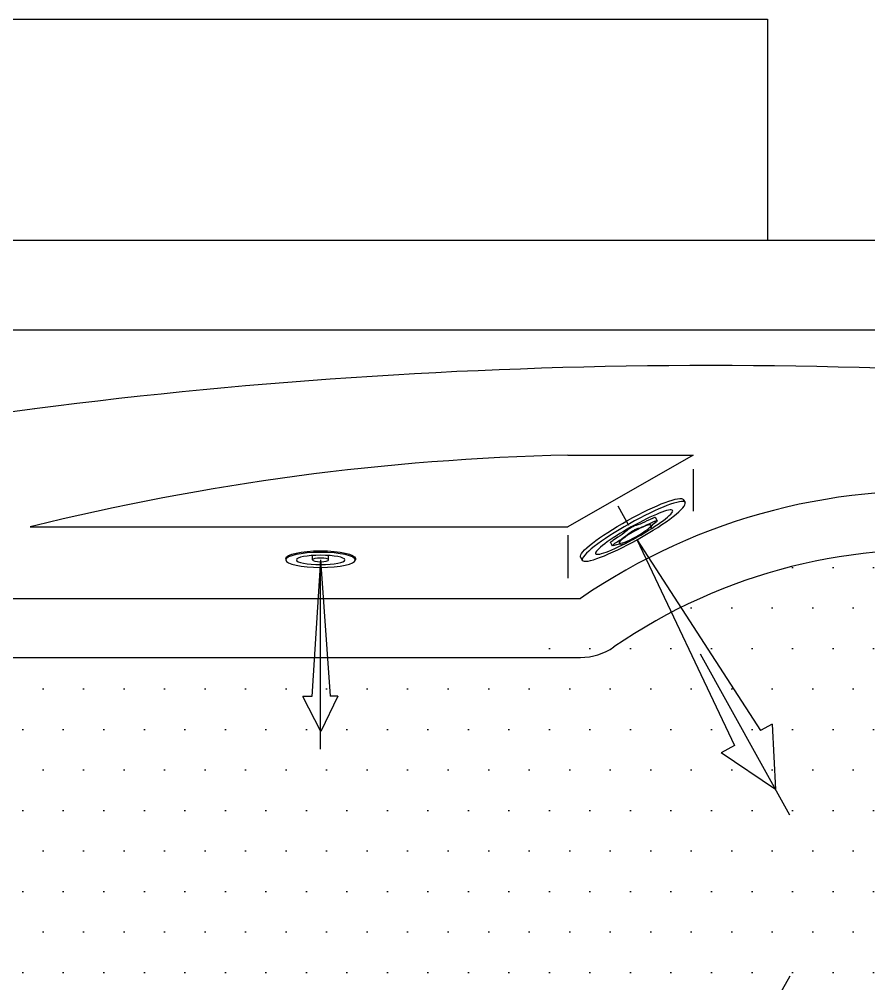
# Model space of a CAD drawing. Header units: millimetres. Extents: x -1247.75 to -1245.96, y 2210.47 to 2211.66.
# Drawn here: x -1247.318 to -1246.741, y 2211.006 to 2211.661 of the extents above; entities that cross this region are included whole.
import ezdxf

# ---------------------------------------------------------------- set-up
doc = ezdxf.new("R2010")
doc.units = ezdxf.units.MM
doc.header["$LTSCALE"] = 10
doc.linetypes.add('CENTER', pattern=[2, 1.25, -0.25, 0.25, -0.25])
for name, color, linetype in [('CONTOR04', 7, 'Continuous'), ('jacuzzi', 1, 'Continuous'), ('LCENTR02', 1, 'CENTER'), ('LCOTA02', 1, 'Continuous')]:
    doc.layers.add(name, color=color, linetype=linetype)

# ---------------------------------------------------------------- blocks, each defined once
blk = doc.blocks.new('PLX')
at = {"layer": 'LCENTR02'}
blk.add_line((21.969, 0), (-2.027, 0), dxfattribs=at)
at = {"layer": 'LCOTA02'}
for p, q in [((-0.284, 4.085), (-0.034, 4.086)), ((-0.144, 1.834), (0.129, 1.836)), ((15.988, 1.963), (15.994, 1.06)), ((15.988, 1.963), (19.967, 0.007)), ((0.564, 0), (15.994, 1.06)), ((19.967, 0.007), (16.014, -2.003)), ((0.564, 0), (16.007, -0.987)), ((16.007, -0.987), (16.014, -2.003)), ((-0.127, -1.663), (0.123, -1.662)), ((-0.243, -3.915), (0.007, -3.914))]:
    blk.add_line(p, q, dxfattribs=at)
at = {"layer": 'LCOTA02', "extrusion": (0, 0, -1)}
for centre, major_axis, ratio, start_param, end_param in [((-0.263, 0.085), (-0.02, 4), 0.15, 3.141593, 6.283185), ((-0.013, 0.086), (-0.02, 4), 0.15, 3.141593, 9.424778), ((0.037, 0.087), (-0.015, 3), 0.133333, 3.141593, 9.424778), ((-0.464, 1.98), (-0.01, 1.9), 0.15, 1.763314, 2.634916), ((-0.143, 1.566), (-0.001, 0.268), 0.15, -1.378279, 0), ((-0.214, 1.981), (-0.01, 1.9), 0.15, 1.763314, 2.634916), ((0.187, 0.087), (-0.006, 1.25), 0.15, 3.141593, 9.424778), ((0.107, 1.568), (-0.001, 0.268), 0.15, -1.378279, 0.74996), ((0.321, 3.155), (-0.01, 1.9), 0.15, 3.019951, 3.891553), ((0.371, 1.003), (-0.001, 0.268), 0.15, -0.121642, 2.006598), ((0.67, 0.09), (-0.01, 1.9), 0.15, 4.276588, 5.14819), ((-0.297, 0.085), (-0.001, 0.268), 0.15, 3.648269, 5.776509), ((-0.047, 0.086), (-0.001, 0.268), 0.15, 3.648269, 5.776509), ((-0.445, -1.811), (-0.01, 1.9), 0.15, 0.506677, 1.378279), ((-0.195, -1.81), (-0.01, 1.9), 0.15, 0.506677, 1.378279), ((0.352, -2.979), (-0.01, 1.9), 0.15, -0.74996, 0.121642), ((0.38, -0.827), (-0.001, 0.268), 0.15, 1.134995, 3.263235), ((-0.128, -1.395), (-0.001, 0.268), 0.15, 3.141593, 4.519872), ((0.122, -1.394), (-0.001, 0.268), 0.15, 2.391632, 4.519872)]:
    blk.add_ellipse(centre, major_axis=major_axis, ratio=ratio, start_param=start_param, end_param=end_param, dxfattribs=at)
blk = doc.blocks.new('A$C302A24D9')
at = {"layer": 'jacuzzi'}
for p, q in [((1.813, 1.017), (1.813, 1.61)), ((2.901, 1.017), (2.901, 1.61)), ((0, 1.229), (0, 1.017)), ((4.714, 1.229), (4.714, 1.017))]:
    blk.add_line(p, q, dxfattribs=at)
at = {"layer": 'jacuzzi', "extrusion": (0, 0, -1)}
for centre, major_axis, ratio, start_param, end_param in [((2.357, 1.229), (2.357, 0), 0.431953, 3.141593, 6.283185), ((2.357, 1.017), (2.357, 0), 0.431953, 3.141593, 9.424778), ((2.357, 1.017), (1.646, 0), 0.381644, 3.141593, 9.424778), ((2.357, 1.017), (0.544, 0), 0.461888, 1.570796326794896, 7.853981633974482)]:
    blk.add_ellipse(centre, major_axis=major_axis, ratio=ratio, start_param=start_param, end_param=end_param, dxfattribs=at)
blk = doc.blocks.new('BMG')
at = {"layer": 'LCENTR02'}
blk.add_line((0, -12.843), (0, 1.554), dxfattribs=at)
at = {"layer": 'LCOTA02'}
for p, q in [((0, 0), (-0.592, -9.266)), ((0, 0), (0.636, -9.258)), ((-0.592, -9.266), (-1.202, -9.27)), ((0.004, -11.642), (-1.202, -9.27)), ((1.178, -9.254), (0.004, -11.642)), ((1.178, -9.254), (0.636, -9.258))]:
    blk.add_line(p, q, dxfattribs=at)
at = {"layer": 'CONTOR04', "yscale": 0.5}
blk.add_blockref('A$C302A24D9', (-2.357, -0.508), dxfattribs=at)

msp = doc.modelspace()

# ---------------------------------------------------------------- hatches: boundary and pattern name
at = {"layer": 'jacuzzi'}
h = msp.add_hatch(dxfattribs=at)
h.set_pattern_fill('DOTS', color=256, scale=0.44, style=0)
h.set_pattern_definition([(0, (-1245.62447, 2209.996135), (0.01375, 0.0275), [0, -0.0275])])
edge = h.paths.add_edge_path()
edge.add_arc((-1246.62528, 2211.06583), 0.23541, 261.01623, 458.98377)
edge.add_arc((-1246.70257, 2210.92704), 0.37351, 83.77059, 124.56032)
edge.add_arc((-1246.93715, 2211.26758), 0.04, 270, 304.56032)
edge.add_line((-1247.38365, 2211.22758), (-1246.93715, 2211.22758))
edge.add_arc((-1247.38365, 2211.17028), 0.0573, 90, 196.6774)
edge.add_arc((-1247.40022, 2211.16532), 0.04, 196.6774, 262.47464)
edge.add_arc((-1247.41336, 2211.06584), 0.06035, 277.53004, 442.47464)
edge.add_arc((-1247.40021, 2210.96636), 0.04, 97.53004, 163.22904)
edge.add_arc((-1247.38365, 2210.96137), 0.0573, 163.22904, 270)
edge.add_line((-1247.38365, 2210.90407), (-1246.93715, 2210.90407))
edge.add_arc((-1246.70257, 2211.20461), 0.37351, 235.43968, 276.22941)

# ---------------------------------------------------------------- linework, layer by layer
for p, q in [((-1247.41015, 2211.66083), (-1246.81015, 2211.66083)), ((-1246.81015, 2211.66083), (-1246.81015, 2211.51083)), ((-1247.63906, 2211.45001), (-1246.06798, 2211.45001)), ((-1246.94581, 2211.36488), (-1246.86068, 2211.36488)), ((-1246.86068, 2211.36488), (-1246.94581, 2211.31623)), ((-1246.86068, 2211.35537), (-1246.86068, 2211.32694)), ((-1247.31068, 2211.31623), (-1246.94581, 2211.31623)), ((-1246.94581, 2211.31053), (-1246.94581, 2211.28131)), ((-1247.38365, 2211.26758), (-1246.93715, 2211.26758)), ((-1247.38365, 2211.22758), (-1246.93715, 2211.22758))]:
    msp.add_line(p, q, dxfattribs=at)
at = {"layer": 'jacuzzi', "color": 3}
msp.add_lwpolyline([(-1247.71811, 2210.62083, -0.414214), (-1247.74852, 2210.65123), (-1247.74852, 2211.48042, -0.414214), (-1247.71811, 2211.51083), (-1245.98892, 2211.51083, -0.414214), (-1245.95852, 2211.48042), (-1245.95852, 2210.65123, -0.414214), (-1245.98892, 2210.62083)], format="xyb", close=True, dxfattribs=at)
at = {"layer": 'jacuzzi'}
for centre, radius, start, end in [((-1246.84852, 2207.81116), 3.61453, 82.70239, 97.29761), ((-1247.2709, 2211.06975), 0.32872, 96.41766, 261.45132), ((-1246.90854, 2209.69278), 1.67251, 91.27689, 103.9124), ((-1246.70257, 2210.92704), 0.41351, 84.44192, 124.56032), ((-1246.70257, 2210.92704), 0.37351, 83.77059, 124.56032), ((-1246.93715, 2211.26758), 0.04, 270, 304.56032)]:
    msp.add_arc(centre, radius, start, end, dxfattribs=at)

# ---------------------------------------------------------------- block references
at = {"layer": 'jacuzzi', "yscale": 0.01000000000010459, "zscale": 0.01000000000000013}
for p, xscale, rotation in [((-1246.9017, 2211.31254), 0.009999999999977173, 299.020248464271), ((-1246.9017, 2210.81911), -0.009999999999977173, 240.979751535729)]:
    msp.add_blockref('PLX', p, dxfattribs=dict(at, xscale=xscale, rotation=rotation))
at = {"layer": 'jacuzzi', "xscale": 0.009999999999934062, "yscale": 0.01000000000010459, "zscale": 0.01000000000000013}
msp.add_blockref('BMG', (-1247.11352, 2211.29376), dxfattribs=at)

doc.saveas('drawing.dxf')
